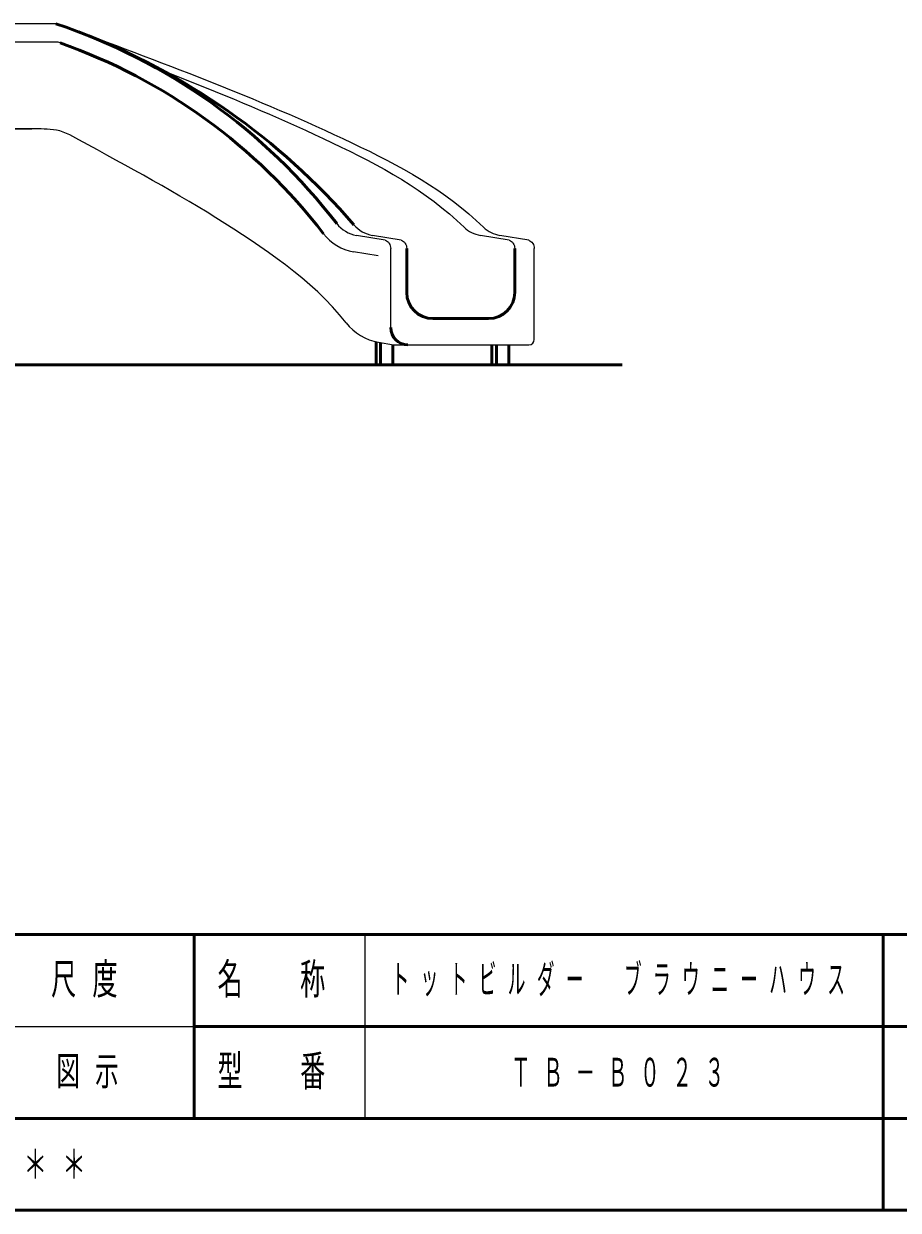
# Model space of a CAD drawing. Units: millimetres on the paper, scale 1:50. Extents: x -385 to 0, y -594 to 267.
# Drawn here: x -200.5 to -133.8, y -297 to -206.6 of the extents above; entities that cross this region are included whole.
import ezdxf

# ---------------------------------------------------------------- set-up
doc = ezdxf.new("R2010")
doc.units = ezdxf.units.MM
doc.layers.add('LY_1', color=140, linetype='Continuous', lineweight=50)
doc.styles.add('ＭＳ ゴシック', font='')
doc.styles.get('ＭＳ ゴシック').set_extended_font_data('MS Gothic')

msp = doc.modelspace()

# ---------------------------------------------------------------- linework, layer by layer
at = {"layer": 'LY_1', "color": 7, "lineweight": 13}
for p, q in [((-198.048, -206.59), (-201.358, -206.59)), ((-198.045, -207.99), (-201.358, -207.99)), ((-201.358, -214.59), (-199.869, -214.59)), ((-199.869, -214.59), (-201.358, -214.59)), ((-172.941, -223.087), (-175.136, -222.714)), ((-171.719, -223.087), (-173.914, -222.714)), ((-163.489, -223.087), (-165.684, -222.714)), ((-162.006, -223.087), (-164.201, -222.714)), ((-173.484, -224.282), (-175.348, -223.966)), ((-172.52, -229.743), (-172.52, -223.705)), ((-161.585, -230.655), (-161.585, -223.705)), ((-173.441, -230.861), (-172.298, -231.055)), ((-172.298, -231.055), (-161.985, -231.055)), ((-174.5, -276), (-174.5, -290)), ((-242.5, -283), (-187.5, -283))]:
    msp.add_line(p, q, dxfattribs=at)
at = {"layer": 'LY_1'}
for p, q in [((-171.299, -227.06), (-171.299, -223.705)), ((-163.069, -227.06), (-163.069, -223.705)), ((-169.299, -229.06), (-165.069, -229.06)), ((-173.637, -232.59), (-173.637, -230.822)), ((-173.295, -232.59), (-173.295, -230.885)), ((-172.355, -232.59), (-172.355, -231.055)), ((-164.804, -232.59), (-164.804, -231.055)), ((-164.462, -232.59), (-164.462, -231.055)), ((-163.522, -232.59), (-163.522, -231.055)), ((-187.5, -276), (-187.5, -290)), ((-135, -276), (-135, -297)), ((-187.5, -283), (-70, -283)), ((-242.5, -290), (0, -290))]:
    msp.add_line(p, q, dxfattribs=at)
at = {"layer": 'LY_1', "color": 7}
for p, q in [((-358.435, -232.59), (-154.893, -232.59)), ((-385, -276), (0, -276)), ((-385, -297), (0, -297))]:
    msp.add_line(p, q, dxfattribs=at)
at = {"layer": 'LY_1', "color": 7, "lineweight": 13}
for points in [[(-197.701, -206.652), (-196.998, -206.913), (-196.296, -207.174), (-195.595, -207.436), (-194.893, -207.7), (-194.192, -207.963), (-193.491, -208.228), (-192.791, -208.493), (-192.09, -208.759), (-191.39, -209.025), (-190.69, -209.292), (-189.991, -209.559), (-189.291, -209.828), (-188.593, -210.098), (-187.894, -210.369), (-187.197, -210.642), (-186.5, -210.916), (-185.803, -211.192), (-185.108, -211.471), (-184.414, -211.752), (-183.72, -212.035), (-183.028, -212.321), (-182.336, -212.609), (-181.646, -212.9), (-180.957, -213.194), (-180.269, -213.491), (-179.583, -213.79), (-178.898, -214.093), (-178.214, -214.4), (-177.532, -214.709), (-176.851, -215.022), (-176.172, -215.338), (-175.495, -215.658), (-174.82, -215.983), (-174.147, -216.311), (-173.476, -216.646), (-172.81, -216.988), (-172.148, -217.339), (-171.492, -217.7), (-170.842, -218.072), (-170.199, -218.457), (-169.564, -218.855), (-168.94, -219.268), (-168.326, -219.697), (-167.724, -220.143), (-167.135, -220.606), (-166.56, -221.087), (-165.999, -221.582), (-165.449, -222.091)], [(-189.826, -210.194), (-189.253, -210.418), (-188.68, -210.642), (-187.983, -210.916), (-187.286, -211.192), (-186.591, -211.471), (-185.897, -211.752), (-185.203, -212.035), (-184.511, -212.321), (-183.819, -212.609), (-183.129, -212.9), (-182.44, -213.194), (-181.752, -213.491), (-181.066, -213.79), (-180.381, -214.093), (-179.697, -214.4), (-179.015, -214.709), (-178.334, -215.022), (-177.655, -215.338), (-176.978, -215.658), (-176.303, -215.983), (-175.63, -216.311), (-174.96, -216.646), (-174.293, -216.988), (-173.631, -217.339), (-172.975, -217.7), (-172.325, -218.072), (-171.682, -218.457), (-171.048, -218.855), (-170.423, -219.268), (-169.809, -219.697), (-169.207, -220.143), (-168.618, -220.606), (-168.044, -221.087), (-167.482, -221.582), (-166.932, -222.091)], [(-175.921, -229.383), (-176.426, -228.762), (-176.955, -228.161), (-177.507, -227.581), (-178.081, -227.023), (-178.673, -226.484), (-179.281, -225.964), (-179.903, -225.46), (-180.536, -224.97), (-181.179, -224.493), (-181.83, -224.027), (-182.486, -223.569), (-183.148, -223.118), (-183.814, -222.674), (-184.484, -222.236), (-185.158, -221.805), (-185.836, -221.379), (-186.518, -220.959), (-187.202, -220.544), (-187.889, -220.133), (-188.58, -219.728), (-189.272, -219.326), (-189.967, -218.928), (-190.663, -218.533), (-191.361, -218.141), (-192.06, -217.752), (-192.761, -217.364), (-193.462, -216.978), (-194.164, -216.594), (-194.867, -216.21), (-195.57, -215.827), (-196.274, -215.446), (-196.979, -215.066)], [(-172.941, -223.087), (-172.853, -223.126), (-172.771, -223.179), (-172.699, -223.246), (-172.637, -223.323), (-172.587, -223.41), (-172.55, -223.504), (-172.528, -223.603), (-172.52, -223.705)], [(-171.719, -223.087), (-171.631, -223.126), (-171.55, -223.179), (-171.477, -223.246), (-171.415, -223.323), (-171.365, -223.41), (-171.328, -223.504), (-171.306, -223.603), (-171.299, -223.705)], [(-163.489, -223.087), (-163.401, -223.126), (-163.32, -223.179), (-163.247, -223.246), (-163.185, -223.323), (-163.135, -223.41), (-163.098, -223.504), (-163.076, -223.603), (-163.069, -223.705)], [(-162.006, -223.087), (-161.918, -223.126), (-161.836, -223.179), (-161.764, -223.246), (-161.702, -223.323), (-161.652, -223.41), (-161.615, -223.504), (-161.593, -223.603), (-161.585, -223.705)]]:
    msp.add_lwpolyline(points, dxfattribs=at)
at = {"layer": 'LY_1'}
for centre, radius, start, end in [((-212.284, -249.286), 45.007, 37.61943, 71.56003), ((-214.8, -255.907), 52.09, 40.736, 69.18787), ((-212.284, -249.286), 43.737, 37.61943, 70.53833), ((-169.299, -227.06), 2, 180, 270), ((-165.069, -227.06), 2, 270, 0), ((-171.208, -229.743), 1.312, 180, 270)]:
    msp.add_arc(centre, radius, start, end, dxfattribs=at)
at = {"layer": 'LY_1', "color": 7, "lineweight": 13}
for centre, radius, start, end in [((-198.048, -207.59), 1, 69.6949, 90), ((-198.045, -208.99), 1, 70.03583, 90), ((-199.869, -232.59), 18, 84.01173, 90), ((-198.872, -218.59), 4, 61.75482, 77.27662), ((-174.734, -220.348), 2.4, 217.61943, 260.36457), ((-173.512, -220.348), 2.4, 220.736, 260.36457), ((-165.282, -220.348), 2.4, 226.5661, 260.36457), ((-163.799, -220.348), 2.4, 226.5661, 260.36457), ((-174.734, -220.348), 3.669, 217.61943, 260.36457), ((-172.772, -226.917), 4, 218.06305, 260.36457), ((-161.985, -230.655), 0.4, 270, 0)]:
    msp.add_arc(centre, radius, start, end, dxfattribs=at)

# ---------------------------------------------------------------- texts
at = {"layer": 'LY_1', "color": 7, "style": 'ＭＳ ゴシック'}
for s, insert, char_height, attachment_point in [('\\T1.64;\\W0.6;尺度', (-195.25, -279.5), 2.346, 5), ('\\T1.64;\\W0.6;名\u3000称', (-181, -279.5), 2.346, 5), ('\\T1.64;\\W0.45;トットビルダー\u3000ブラウニーハウス', (-154.75, -279.5), 2.199, 5), ('\\T1.64;\\W0.6;図示', (-198, -286.5), 2.199, 4), ('\\T1.64;\\W0.6;型\u3000番', (-181, -286.5), 2.346, 5), ('\\T1.64;\\W0.5;ＴＢ－Ｂ０２３', (-154.75, -286.5), 2.199, 5), ('\\T1.64;\\W0.6;＊＊', (-200.5, -293.5), 2.199, 4)]:
    msp.add_mtext(s, dxfattribs=dict(at, insert=insert, char_height=char_height, attachment_point=attachment_point))

doc.saveas('drawing.dxf')
